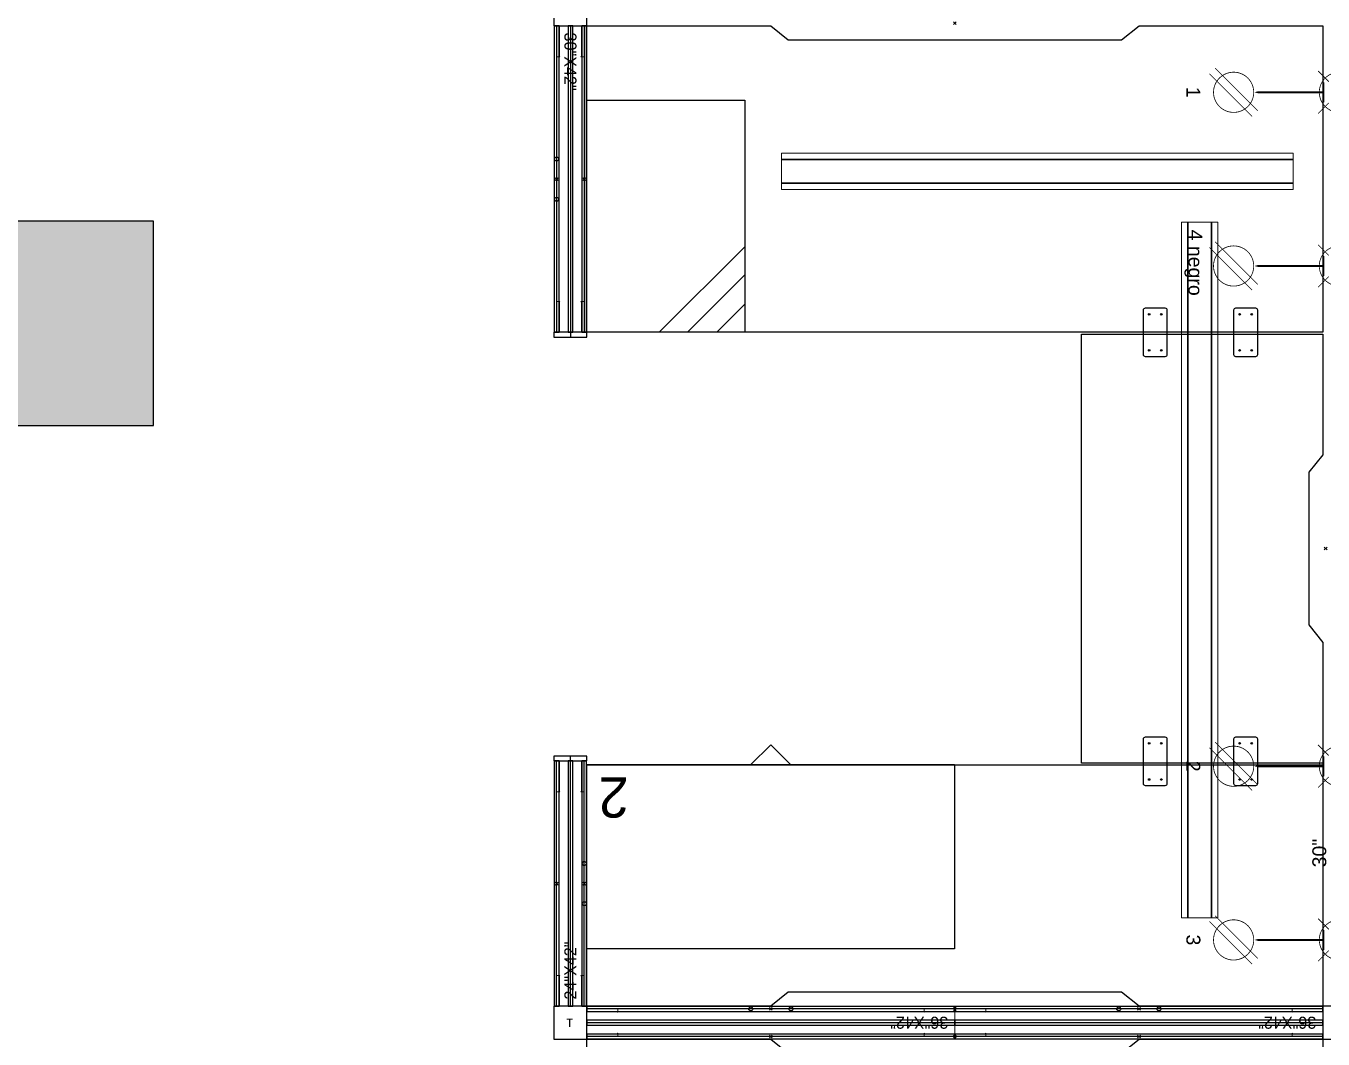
# Model space of a CAD drawing. Header units: inches. Extents: x 0 to 8116, y 4 to 1630.
# Drawn here: x 7590.9 to 7717.9, y 512.8 to 612 of the extents above; entities that cross this region are included whole.
import ezdxf
from ezdxf.enums import TextEntityAlignment as Align

# ---------------------------------------------------------------- set-up
doc = ezdxf.new("R2010")
doc.units = ezdxf.units.IN
doc.header["$MEASUREMENT"] = 0
for name, color, linetype in [('0-BACKGROUND', 7, 'Continuous'), ('DD2D', 7, 'Continuous'), ('DD2D_Geometry', 7, 'Continuous'), ('ELECTRI', 7, 'Continuous'), ('ENFASIS NEW', 7, 'Continuous'), ('LATEFILE', 7, 'Continuous'), ('LATFILE', 7, 'Continuous'), ('LF', 7, 'Continuous'), ('QU4TRO', 7, 'Continuous'), ('S7000', 7, 'Continuous'), ('TEXT HARNESS', 7, 'Continuous')]:
    doc.layers.add(name, color=color, linetype=linetype)
doc.styles.add('ARIAL', font='arial.ttf')
doc.styles.get("Standard").update_dxf_attribs({"font": 'stylu.ttf'})

# ---------------------------------------------------------------- blocks, each defined once
blk = doc.blocks.new('1520_block')
at = {"layer": '0-BACKGROUND'}
h = blk.add_hatch(color=253, dxfattribs=at)
h.paths.add_polyline_path([(725.9999999999964, 168.0000000000018), (725.9999999999964, 188.0000000000018), (705.9999999999964, 188.0000000000018), (705.9999999999964, 168.0000000000018)])
h.paths.add_polyline_path([(949.9999999999964, 188.0000000000018), (929.9999999999964, 188.0000000000018), (929.9999999999964, 168.0000000000018), (949.9999999999964, 168.0000000000018)])
h.paths.add_polyline_path([(955.9999999999964, 413), (923.9999999999964, 413), (923.9999999999964, 381.0000000000018), (955.9999999999964, 381.0000000000018)])
h.paths.add_polyline_path([(705.9999999999964, 407.0000000000018), (705.9999999999964, 387.0000000000018), (725.9999999999964, 387.0000000000018), (725.9999999999964, 407.0000000000018)])
h.paths.add_polyline_path([(472.4999999999964, 407.0000000000018), (472.4999999999964, 387.0000000000018), (492.4999999999964, 387.0000000000018), (492.4999999999964, 407.0000000000018)])
h.paths.add_polyline_path([(219.9999999999964, 380), (251.9999999999964, 380), (251.9999999999964, 413.9999999999982), (219.9999999999963, 413.9999999999982)])
blk.add_lwpolyline([(725.9999999999964, 407.0000000000018), (705.9999999999964, 407.0000000000018), (705.9999999999964, 387.0000000000018), (725.9999999999964, 387.0000000000018)], close=True, dxfattribs=at)
blk = doc.blocks.new('DD40103072AB')
at = {"color": 1}
for p, q in [((0.003535533899594157, -0.003535533901413146), (-0.003535533912327082, 0.003535533910508093)), ((0.003535533899594157, 0.003535533910508093), (-0.003535533912327082, -0.003535533901413146))]:
    blk.add_line(p, q, dxfattribs=at)
blk.add_lwpolyline([(-0.414212188415011, -0.0416599999916798), (0.414212188407735, -0.0416599999916798), (0.4579999999958526, -0.006659999991143195), (0.9149999999960345, -0.006700000000137152), (0.914999999996944, -0.7687000000000462), (-0.9150000000033105, -0.7687000000000462), (-0.9150000000033105, -0.006700000000137152), (-0.4580000000031286, -0.006659999991143195)], close=True)
blk.add_point((0, 0))
blk.add_point((0, 0))
blk.add_point((-6.366462912410498e-12, 4.547473508864641e-12), dxfattribs=at)
blk = doc.blocks.new('DD40102472AB')
at = {"color": 1}
for p, q in [((0.003535533899594157, -0.003535533901413146), (-0.003535533912327082, 0.003535533910508093)), ((0.003535533899594157, 0.003535533910508093), (-0.003535533912327082, -0.003535533901413146))]:
    blk.add_line(p, q, dxfattribs=at)
blk.add_lwpolyline([(-0.414212188415011, -0.0416599999916798), (0.414212188407735, -0.0416599999916798), (0.4579999999958526, -0.006659999991143195), (0.9149999999960345, -0.006700000000137152), (0.914999999996944, -0.6067000000000462), (-0.9150000000033105, -0.6067000000000462), (-0.9150000000033105, -0.006700000000137152), (-0.4580000000031286, -0.006659999991143195)], close=True)
blk.add_point((0, 0))
blk.add_point((0, 0))
blk.add_point((-6.366462912410498e-12, 4.547473508864641e-12), dxfattribs=at)
blk = doc.blocks.new('DD40102442AB')
at = {"color": 1}
for p, q in [((0.003535533899594157, -0.003535533901413146), (-0.003535533912327082, 0.003535533910508093)), ((0.003535533899594157, 0.003535533910508093), (-0.003535533912327082, -0.003535533901413146))]:
    blk.add_line(p, q, dxfattribs=at)
blk.add_lwpolyline([(-0.189712188415011, -0.0416599999916798), (0.1897121884077351, -0.0416599999916798), (0.2334999999958527, -0.006659999991143195), (0.5334999999960346, -0.006700000000137152), (0.5334999999969441, -0.6067000000000462), (-0.5335000000033105, -0.6067000000000462), (-0.5335000000033105, -0.006700000000137152), (-0.2335000000031286, -0.006659999991143195)], close=True)
blk.add_point((0, 0))
blk.add_point((0, 0))
blk.add_point((-6.366462912410498e-12, 4.547473508864641e-12), dxfattribs=at)
blk = doc.blocks.new('S7012')
for p, q in [((0.180000000000021, -0.5769999999999982), (0.3930000000000007, -0.3640000000000185)), ((0.2500000000000142, -0.5769999999999982), (0.3930000000000007, -0.4340000000000117)), ((0.3230000000000075, -0.5769999999999982), (0.3930000000000007, -0.507000000000005))]:
    blk.add_line(p, q)
blk.add_lwpolyline([(0, 0), (0.3930000000000007, 0), (0.3930000000000007, -0.5769999999999982), (0, -0.5769999999999982)], close=True)
blk = doc.blocks.new('LF4023627S')
for p, q in [((0, 0), (0.9139999999999873, 0)), ((0, -0.4569999999999936), (0.9139999999999873, -0.4569999999999936))]:
    blk.add_line(p, q)
at = {"layer": 'LATEFILE'}
for p, q in [((0, -0.4569999999999936), (0, 0)), ((0.9139999999999873, 0), (0.9139999999999873, -0.4569999999999936))]:
    blk.add_line(p, q, dxfattribs=at)
blk.add_lwpolyline([(0.4070000000000675, -0.4569999999999936), (0.4569999999999936, -0.507000000000005), (0.5069999999999197, -0.4569999999999936)], close=True, dxfattribs=at)
at = {"layer": 'LATFILE', "insert": (0.8102809416625405, -0.3262270013483999), "char_height": 0.1, "width": 0.07695995546664683, "attachment_point": 1}
blk.add_mtext('2', dxfattribs=at)
blk = doc.blocks.new('8065E1C')
at = {"color": 1}
for points in [[(-1.040834085586084e-17, -0.04, 0.005, 0.005, 0), (-3.336970999003042e-17, -0.165, 0.025, 0, 0), (-3.796198381686433e-17, -0.2113614664955158, 0, 0, 0)], [(-0.0601040764008566, -0.3089619407771256, 0.002, 0.002, 0), (0.04596194077712552, -0.2028959235991435, 0.002, 0.002, 0)], [(-0.04596194077712566, -0.3231040764008565, 0.002, 0.002, 0), (0.06010407640085647, -0.2170380592228744, 0.002, 0.002, 0)]]:
    blk.add_lwpolyline(points, format="xyseb", dxfattribs=at)
at = {"color": 1, "const_width": 0.005}
blk.add_lwpolyline([(0.02499999999999999, -0.04000000000000001), (-0.02500000000000001, -0.03999999999999999)], dxfattribs=at)
at = {"color": 1, "const_width": 0.002}
blk.add_lwpolyline([(-0.05000000000000008, -0.263, -0.9999999999999999), (0.04999999999999993, -0.2630000000000001, -0.9999999999999999)], format="xyb", close=True, dxfattribs=at)
at = {"color": 1}
blk.add_circle((0, 0), 0.0125, dxfattribs=at)
blk.add_point((0, 0), dxfattribs=at)
at = {"layer": 'TEXT HARNESS', "color": 1, "style": 'ARIAL'}
blk.add_text('1', height=0.03469400770241338, dxfattribs=at).set_placement((-6.938893903907228e-17, -0.363), align=Align.MIDDLE)
blk = doc.blocks.new('8065E4C')
at = {"color": 1}
for points in [[(-1.040834085586084e-17, -0.04, 0.005, 0.005, 0), (-3.336970999003042e-17, -0.165, 0.025, 0, 0), (-3.796198381686433e-17, -0.2113614664955158, 0, 0, 0)], [(-0.0601040764008566, -0.3089619407771256, 0.002, 0.002, 0), (0.04596194077712552, -0.2028959235991435, 0.002, 0.002, 0)], [(-0.04596194077712566, -0.3231040764008565, 0.002, 0.002, 0), (0.06010407640085647, -0.2170380592228744, 0.002, 0.002, 0)]]:
    blk.add_lwpolyline(points, format="xyseb", dxfattribs=at)
at = {"color": 1, "const_width": 0.005}
blk.add_lwpolyline([(0.02499999999999999, -0.04000000000000001), (-0.02500000000000001, -0.03999999999999999)], dxfattribs=at)
at = {"color": 1, "const_width": 0.002}
blk.add_lwpolyline([(-0.05000000000000008, -0.263, -0.9999999999999999), (0.04999999999999993, -0.2630000000000001, -0.9999999999999999)], format="xyb", close=True, dxfattribs=at)
at = {"color": 1}
blk.add_circle((0, 0), 0.0125, dxfattribs=at)
blk.add_point((0, 0), dxfattribs=at)
at = {"layer": 'TEXT HARNESS', "color": 1, "style": 'ARIAL'}
blk.add_text('4 negro', height=0.03469400770241338, dxfattribs=at).set_placement((-0.008135322869193898, -0.3629999990531727), align=Align.MIDDLE)
blk = doc.blocks.new('8065E2C')
at = {"color": 1}
for points in [[(-1.040834085586084e-17, -0.04, 0.005, 0.005, 0), (-3.336970999003042e-17, -0.165, 0.025, 0, 0), (-3.796198381686433e-17, -0.2113614664955158, 0, 0, 0)], [(-0.0601040764008566, -0.3089619407771256, 0.002, 0.002, 0), (0.04596194077712552, -0.2028959235991435, 0.002, 0.002, 0)], [(-0.04596194077712566, -0.3231040764008565, 0.002, 0.002, 0), (0.06010407640085647, -0.2170380592228744, 0.002, 0.002, 0)]]:
    blk.add_lwpolyline(points, format="xyseb", dxfattribs=at)
at = {"color": 1, "const_width": 0.005}
blk.add_lwpolyline([(0.02499999999999999, -0.04000000000000001), (-0.02500000000000001, -0.03999999999999999)], dxfattribs=at)
at = {"color": 1, "const_width": 0.002}
blk.add_lwpolyline([(-0.05000000000000008, -0.263, -0.9999999999999999), (0.04999999999999993, -0.2630000000000001, -0.9999999999999999)], format="xyb", close=True, dxfattribs=at)
at = {"color": 1}
blk.add_circle((0, 0), 0.0125, dxfattribs=at)
blk.add_point((0, 0), dxfattribs=at)
blk.add_point((0, 0), dxfattribs=at)
at = {"layer": 'TEXT HARNESS', "color": 1, "style": 'ARIAL'}
blk.add_text('2', height=0.03469400770241338, dxfattribs=at).set_placement((-6.938893903907228e-17, -0.363), align=Align.MIDDLE)
blk = doc.blocks.new('8065E3C')
at = {"color": 1}
for points in [[(-1.040834085586084e-17, -0.04, 0.005, 0.005, 0), (-3.336970999003042e-17, -0.165, 0.025, 0, 0), (-3.796198381686433e-17, -0.2113614664955158, 0, 0, 0)], [(-0.0601040764008566, -0.3089619407771256, 0.002, 0.002, 0), (0.04596194077712552, -0.2028959235991435, 0.002, 0.002, 0)], [(-0.04596194077712566, -0.3231040764008565, 0.002, 0.002, 0), (0.06010407640085647, -0.2170380592228744, 0.002, 0.002, 0)]]:
    blk.add_lwpolyline(points, format="xyseb", dxfattribs=at)
at = {"color": 1, "const_width": 0.005}
blk.add_lwpolyline([(0.02499999999999999, -0.04000000000000001), (-0.02500000000000001, -0.03999999999999999)], dxfattribs=at)
at = {"color": 1, "const_width": 0.002}
blk.add_lwpolyline([(-0.05000000000000008, -0.263, -0.9999999999999999), (0.04999999999999993, -0.2630000000000001, -0.9999999999999999)], format="xyb", close=True, dxfattribs=at)
at = {"color": 1}
blk.add_circle((0, 0), 0.0125, dxfattribs=at)
blk.add_point((0, 0), dxfattribs=at)
at = {"layer": 'TEXT HARNESS', "color": 1, "style": 'ARIAL'}
blk.add_text('3', height=0.03469400770241338, dxfattribs=at).set_placement((-6.938893903907228e-17, -0.363), align=Align.MIDDLE)
blk = doc.blocks.new('D3223S')
for p, q in [((0.05500000000006366, 0), (-0.05500000000006366, 0)), ((-0.05999999999994543, -0.005000000000109139), (-0.05999999999994543, -0.05500000000006366)), ((0.05999999999994543, -0.05500000000006366), (0.05999999999994543, -0.005000000000109139)), ((-0.05500000000006366, -0.05999999999994543), (0.05500000000006366, -0.05999999999994543))]:
    blk.add_line(p, q)
for centre in [(-0.04500000000007276, -0.01500000000010004), (0.04500000000007276, -0.01500000000010004), (-0.04500000000007276, -0.04500000000007276), (0.04500000000007276, -0.04500000000007276)]:
    blk.add_circle(centre, 0.001946455123468013)
for centre, start, end in [((-0.05500000000006366, -0.005000000000109139), 90, 180), ((0.05500000000006366, -0.005000000000109139), 0, 90), ((-0.05500000000006366, -0.05500000000006366), 180, 270), ((0.05500000000006366, -0.05500000000006366), 270, 0)]:
    blk.add_arc(centre, 0.005, start, end)
blk = doc.blocks.new('A$C18FD438F')
at = {"color": 0, "linetype": 'Continuous', "lineweight": 0}
for p, q in [((-0.9335251193371494, 0.1841587178750424), (-0.9335251193371494, 0.1987553845417091)), ((-0.9335251193371494, 0.1987553845417091), (0.3384748806628508, 0.1987553845417091)), ((0.3384748806628506, 0.1841587178750422), (0.3384748806628506, 0.1987553845417091)), ((-0.9335251193371494, 0.1825453845417091), (-0.9335251193371494, 0.1841587178750424)), ((-0.9335251193371494, 0.1837553845417093), (0.3384748806628508, 0.1837553845417093)), ((-0.9335251193371494, 0.1825453845417091), (0.3384748806628508, 0.1825453845417091)), ((-0.9335251193371494, 0.1821420512083758), (-0.9335251193371494, 0.1825453845417091)), ((-0.9335251193371494, 0.1253687178750424), (-0.9335251193371494, 0.1821420512083758)), ((0.3384748806628506, 0.1825453845417091), (0.3384748806628506, 0.1841587178750422)), ((0.3384748806628506, 0.1821420512083758), (0.3384748806628506, 0.1825453845417091)), ((0.3384748806628506, 0.1253687178750425), (0.3384748806628506, 0.1821420512083758)), ((-0.9335251193371494, 0.1249653845417091), (-0.9335251193371494, 0.1253687178750424)), ((-0.9335251193371494, 0.1233520512083758), (-0.9335251193371494, 0.1249653845417091)), ((-0.9335251193371494, 0.1249653845417091), (0.3384748806628508, 0.1249653845417091)), ((-0.9335251193371494, 0.1237553845417091), (0.3384748806628508, 0.1237553845417091)), ((-0.9335251193371494, 0.1087553845417091), (-0.9335251193371494, 0.1233520512083758)), ((-0.9335251193371494, 0.1087553845417091), (0.3384748806628508, 0.1087553845417091)), ((0.3384748806628506, 0.1249653845417091), (0.3384748806628506, 0.1253687178750425)), ((0.3384748806628506, 0.1233520512083757), (0.3384748806628506, 0.1249653845417091)), ((0.3384748806628506, 0.1087553845417091), (0.3384748806628506, 0.1233520512083757))]:
    blk.add_line(p, q, dxfattribs=at)
blk = doc.blocks.new('DD330154S')
blk.add_blockref('A$C18FD438F', (0.9335251193371494, -0.1537553845417091))
blk = doc.blocks.new('DD330172S')
at = {"color": 0, "linetype": 'Continuous', "lineweight": 0}
for p, q in [((0, 0.03040333333333328), (0, 0.04499999999999993)), ((0, 0.04499999999999993), (1.73, 0.04499999999999993)), ((1.73, 0.03040333333333312), (1.73, 0.04499999999999993)), ((0, 0.02878999999999998), (0, 0.03040333333333328)), ((0, 0.03000000000000014), (1.73, 0.03000000000000014)), ((0, 0.02878999999999998), (1.73, 0.02878999999999998)), ((0, 0.02838666666666667), (0, 0.02878999999999998)), ((0, -0.02838666666666667), (0, 0.02838666666666667)), ((1.73, 0.02878999999999998), (1.73, 0.03040333333333312)), ((1.73, 0.02838666666666667), (1.73, 0.02878999999999998)), ((1.73, -0.02838666666666662), (1.73, 0.02838666666666667)), ((0, -0.02879000000000004), (0, -0.02838666666666667)), ((0, -0.03040333333333334), (0, -0.02879000000000004)), ((0, -0.02879000000000004), (1.73, -0.02879000000000004)), ((0, -0.03000000000000003), (1.73, -0.03000000000000003)), ((0, -0.04500000000000004), (0, -0.03040333333333334)), ((1.73, -0.02879000000000004), (1.73, -0.02838666666666662)), ((1.73, -0.03040333333333339), (1.73, -0.02879000000000004)), ((1.73, -0.04500000000000004), (1.73, -0.03040333333333339)), ((0, -0.04500000000000004), (1.73, -0.04500000000000004))]:
    blk.add_line(p, q, dxfattribs=at)
blk = doc.blocks.new('829030')
at = {"color": 1, "const_width": 0.002}
for points in [[(0.1384834957055044, 0.02651650429449551), (0.1119669914110089, 0.05303300858899104)], [(0.1915165042944955, 0.0265165042944955), (0.2180330085889911, 0.05303300858899101)], [(0.5704834957055045, 0.02651650429449547), (0.5439669914110088, 0.05303300858899099)], [(0.6235165042944955, 0.02651650429449547), (0.6500330085889909, 0.05303300858899098)], [(0.1384834957055044, -0.02651650429449555), (0.1119669914110089, -0.05303300858899108)], [(0.1915165042944955, -0.02651650429449556), (0.218033008588991, -0.05303300858899109)], [(0.5704834957055045, -0.02651650429449558), (0.5439669914110088, -0.05303300858899111)], [(0.6235165042944955, -0.02651650429449559), (0.6500330085889909, -0.05303300858899113)]]:
    blk.add_lwpolyline(points, dxfattribs=at)
for points in [[(0.165, -0.05000000000000004, -0.9999999999999999), (0.165, 0.04999999999999997, -0.9999999999999999)], [(0.597, -0.05000000000000007, 0.9999999999999999), (0.597, 0.04999999999999993, 0.9999999999999999)]]:
    blk.add_lwpolyline(points, format="xyb", close=True, dxfattribs=at)
at = {"color": 1}
for points in [[(0.09999999999999976, 0.009000000000000048, 0.005, 0.005, 0), (0.1179999999999998, -0.008999999999999965, 0.005, 0.005, 0), (0.1359999999999998, 0.009000000000000029, 0.005, 0.005, 0), (0.1539999999999998, -0.008999999999999982, 0.005, 0.005, 0), (0.1719999999999998, 0.009000000000000011, 0.005, 0.005, 0), (0.1899999999999998, -0.009, 0.005, 0.005, 0), (0.2079999999999999, 0.008999999999999994, 0.005, 0.005, 0), (0.2259999999999998, -0.009000000000000017, 0.005, 0.005, 0), (0.2439999999999999, 0.008999999999999975, 0.005, 0.005, 0), (0.2619999999999999, -0.009000000000000036, 0.005, 0.005, 0), (0.2799999999999999, 0.008999999999999947, 0.005, 0.005, 0), (0.2979999999999999, -0.009000000000000057, 0.005, 0.005, 0), (0.3159999999999999, 0.008999999999999944, 0.005, 0.005, 0), (0.3339999999999999, -0.00900000000000006, 0.005, 0.005, 0), (0.3519999999999999, 0.008999999999999939, 0.005, 0.005, 0), (0.3699999999999999, -0.009000000000000065, 0.005, 0.005, 0), (0.388, 0.008999999999999935, 0.005, 0.005, 0), (0.406, -0.00900000000000007, 0.005, 0.005, 0), (0.424, 0.00899999999999993, 0.005, 0.005, 0), (0.442, -0.009000000000000074, 0.005, 0.005, 0), (0.46, 0.008999999999999925, 0.005, 0.005, 0), (0.478, -0.009000000000000079, 0.005, 0.005, 0), (0.4960000000000001, 0.008999999999999921, 0.005, 0.005, 0), (0.514, -0.009000000000000083, 0.005, 0.005, 0), (0.532, 0.008999999999999916, 0.005, 0.005, 0), (0.55, -0.009000000000000088, 0, 0, 0)], [(0.6760000000000002, 0.00899999999999993, 0.005, 0.005, 0), (0.6580000000000001, -0.009000000000000074, 0.005, 0.005, 0), (0.6400000000000001, 0.008999999999999925, 0.005, 0.005, 0), (0.6220000000000001, -0.009000000000000079, 0.005, 0.005, 0), (0.6040000000000001, 0.008999999999999921, 0.005, 0.005, 0), (0.5860000000000001, -0.009000000000000083, 0.005, 0.005, 0), (0.5680000000000001, 0.008999999999999916, 0.005, 0.005, 0), (0.55, -0.009000000000000088, 0, 0, 0)]]:
    blk.add_lwpolyline(points, format="xyseb", dxfattribs=at)
blk.add_circle((0, 0), 0.0125, dxfattribs=at)
blk.add_point((0, 0), dxfattribs=at)
at = {"layer": 'TEXT HARNESS', "color": 1, "style": 'ARIAL'}
blk.add_text('30"', height=0.03469400770241338, dxfattribs=at).set_placement((0.3810000000000002, 0.04999999999999993), align=Align.MIDDLE)
blk = doc.blocks.new('DD101036422D')
at = {"color": 1, "linetype": 'Continuous', "lineweight": 0}
for p, q in [((0.07650000000000023, 0.02598666666666663), (0.07649999999999979, 0.03434000000000012)), ((0.8384999999999998, 0.03433999999999995), (0.07649999999999979, 0.03433999999999995)), ((0.8384999999999998, 0.03434000000000012), (0.8384999999999994, 0.02598666666666663)), ((0, -0.02547333333333332), (0, 0.02547333333333332)), ((0.001742647887944315, 0.02747999999999998), (0.0217573521120551, 0.02747999999999998)), ((0.002026666666666621, 0.02749999999999994), (0.02147333333333323, 0.02749999999999994)), ((0.07470000000000043, 0.02749999999999994), (0.02147333333333323, 0.02749999999999994)), ((0.07470000000000043, 0.02749999999999994), (0.07498666666666676, 0.02749999999999994)), ((0.8402999999999992, 0.02749999999999994), (0.8400133333333328, 0.02749999999999994)), ((0.8402999999999992, 0.02749999999999994), (0.8935266666666664, 0.02749999999999994)), ((0.9132573521120553, 0.02747999999999998), (0.8932426478879445, 0.02747999999999998)), ((0.912973333333333, 0.02749999999999994), (0.8935266666666664, 0.02749999999999994)), ((0.915, -0.02547333333333332), (0.915, 0.02547333333333332)), ((0.02501333333333378, -0.02750000000000005), (0.002026666666666621, -0.0275)), ((0.02501333333333378, -0.02750000000000005), (0.07470000000000043, -0.02750000000000005)), ((0.07470000000000043, -0.0275), (0.07498666666666676, -0.0275)), ((0.07649999999999979, -0.03433999999999995), (0.07650000000000023, -0.02598666666666669)), ((0.8384999999999994, -0.02598666666666669), (0.8384999999999998, -0.03434000000000001)), ((0.8402999999999992, -0.0275), (0.8400133333333328, -0.0275)), ((0.8899866666666654, -0.02750000000000005), (0.8402999999999992, -0.02750000000000005)), ((0.8899866666666654, -0.02750000000000005), (0.912973333333333, -0.0275)), ((0.8384999999999998, -0.03434000000000001), (0.07649999999999979, -0.03434000000000001))]:
    blk.add_line(p, q, dxfattribs=at)
at = {"color": 1}
for p, q in [((0.4539644660940669, 0.03787553390593265), (0.4610355339059322, 0.0308044660940672)), ((0.4539644660940669, 0.0308044660940672), (0.4610355339059322, 0.03787553390593265)), ((0.4539644660940669, -0.03787553390593271), (0.4610355339059322, -0.0308044660940672)), ((0.4539644660940669, -0.0308044660940672), (0.4610355339059322, -0.03787553390593271))]:
    blk.add_line(p, q, dxfattribs=at)
for centre in [(0.4074999999999998, -0.03434000000000001), (0.5074999999999998, -0.03434000000000001)]:
    blk.add_circle(centre, 0.005, dxfattribs=at)
at = {"color": 1, "linetype": 'Continuous', "lineweight": 0}
for centre, radius, start, end in [((0.002026666666666621, 0.02547333333333332), 0.002026666666666668, 90, 180), ((0.07498666666666676, 0.02598666666666663), 0.001513333333333332, 10.02098217748377, 90), ((0.07498666666666676, 0.02598666666666663), 0.001513333333333332, 0, 10.02098217748377), ((0.8400133333333328, 0.02598666666666663), 0.001513333333333332, 169.9790178225162, 180), ((0.8400133333333328, 0.02598666666666663), 0.001513333333333332, 169.9790178225162, 180), ((0.8400133333333328, 0.02598666666666663), 0.001513333333333332, 90, 169.9790178225162), ((0.912973333333333, 0.02547333333333332), 0.002026666666666668, 0, 90), ((0.002026666666666621, -0.02547333333333332), 0.002026666666666667, 180, 270), ((0.07498666666666676, -0.02598666666666669), 0.001513333333333332, 270, 349.9790178225192), ((0.07498666666666676, -0.02598666666666669), 0.001513333333333332, 349.9790178225192, 0), ((0.8400133333333328, -0.02598666666666669), 0.001513333333333332, 180, 190.0209821774807), ((0.8400133333333328, -0.02598666666666669), 0.001513333333333332, 180, 190.0209821774807), ((0.8400133333333328, -0.02598666666666669), 0.001513333333333332, 190.0209821774807, 270), ((0.912973333333333, -0.02547333333333332), 0.002026666666666667, 270, 0)]:
    blk.add_arc(centre, radius, start, end, dxfattribs=at)
at = {"color": 1}
for p in [(0.4575, 0.03433999999999995), (0.4575, -0.03433999999999995)]:
    blk.add_point(p, dxfattribs=at)
at = {"insert": (0.01650376392651287, 0.01506088133878861), "char_height": 0.03, "attachment_point": 1}
blk.add_mtext_dynamic_manual_height_columns('36"X42"', width=75.49401533314472, gutter_width=12.5, heights=[0], dxfattribs=at)
blk = doc.blocks.new('SPACE_DD10103642')
blk.add_blockref('DD101036422D', (0, 0))
blk = doc.blocks.new('DD101030422D')
at = {"color": 1, "linetype": 'Continuous', "lineweight": 0}
for p, q in [((0.07650000000000046, 0.02598666666666663), (0.07650000000000001, 0.03434000000000012)), ((0.6855000000000002, 0.03433999999999995), (0.07650000000000001, 0.03433999999999995)), ((0.6855000000000002, 0.03434000000000012), (0.6854999999999998, 0.02598666666666663)), ((0, -0.02547333333333332), (0, 0.02547333333333332)), ((0.001742647887944759, 0.02747999999999998), (0.02175735211205532, 0.02747999999999998)), ((0.002026666666666621, 0.02749999999999994), (0.02147333333333346, 0.02749999999999994)), ((0.07470000000000043, 0.02749999999999994), (0.02147333333333346, 0.02749999999999994)), ((0.07470000000000043, 0.02749999999999994), (0.0749866666666672, 0.02749999999999994)), ((0.6872999999999991, 0.02749999999999994), (0.6870133333333328, 0.02749999999999994)), ((0.6872999999999991, 0.02749999999999994), (0.7405266666666668, 0.02749999999999994)), ((0.7602573521120553, 0.02747999999999998), (0.7402426478879449, 0.02747999999999998)), ((0.7599733333333334, 0.02749999999999994), (0.7405266666666668, 0.02749999999999994)), ((0.762, -0.02547333333333332), (0.762, 0.02547333333333332)), ((0.02501333333333378, -0.02750000000000005), (0.002026666666666621, -0.0275)), ((0.02501333333333378, -0.02750000000000005), (0.07470000000000065, -0.02750000000000005)), ((0.07470000000000065, -0.0275), (0.0749866666666672, -0.0275)), ((0.07650000000000001, -0.03433999999999995), (0.07650000000000046, -0.02598666666666669)), ((0.6854999999999998, -0.02598666666666669), (0.6855000000000002, -0.03434000000000001)), ((0.6872999999999991, -0.0275), (0.6870133333333328, -0.0275)), ((0.7369866666666658, -0.02750000000000005), (0.6872999999999991, -0.02750000000000005)), ((0.7369866666666658, -0.02750000000000005), (0.7599733333333334, -0.0275)), ((0.6855000000000002, -0.03434000000000001), (0.07650000000000001, -0.03434000000000001))]:
    blk.add_line(p, q, dxfattribs=at)
at = {"color": 1}
for p, q in [((0.3774644660940671, 0.03787553390593265), (0.3845355339059324, 0.0308044660940672)), ((0.3774644660940671, 0.0308044660940672), (0.3845355339059324, 0.03787553390593265)), ((0.3774644660940671, -0.03787553390593271), (0.3845355339059324, -0.0308044660940672)), ((0.3774644660940671, -0.0308044660940672), (0.3845355339059324, -0.03787553390593271))]:
    blk.add_line(p, q, dxfattribs=at)
for centre in [(0.331, -0.03434000000000001), (0.431, -0.03434000000000001)]:
    blk.add_circle(centre, 0.005, dxfattribs=at)
at = {"color": 1, "linetype": 'Continuous', "lineweight": 0}
for centre, radius, start, end in [((0.002026666666666621, 0.02547333333333332), 0.002026666666666668, 90, 180), ((0.0749866666666672, 0.02598666666666663), 0.001513333333333332, 10.02098217748276, 90), ((0.0749866666666672, 0.02598666666666663), 0.001513333333333332, 0, 10.02098217748276), ((0.6870133333333328, 0.02598666666666663), 0.001513333333333332, 169.9790178225172, 180), ((0.6870133333333328, 0.02598666666666663), 0.001513333333333332, 169.9790178225172, 180), ((0.6870133333333328, 0.02598666666666663), 0.001513333333333332, 90, 169.9790178225172), ((0.7599733333333334, 0.02547333333333332), 0.002026666666666668, 0, 90), ((0.002026666666666621, -0.02547333333333332), 0.002026666666666667, 180, 270), ((0.0749866666666672, -0.02598666666666669), 0.001513333333333332, 270, 349.9790178225203), ((0.0749866666666672, -0.02598666666666669), 0.001513333333333332, 349.9790178225203, 0), ((0.6870133333333328, -0.02598666666666669), 0.001513333333333332, 180, 190.0209821774796), ((0.6870133333333328, -0.02598666666666669), 0.001513333333333332, 180, 190.0209821774796), ((0.6870133333333328, -0.02598666666666669), 0.001513333333333332, 190.0209821774796, 270), ((0.7599733333333334, -0.02547333333333332), 0.002026666666666667, 270, 0)]:
    blk.add_arc(centre, radius, start, end, dxfattribs=at)
at = {"color": 1}
for p in [(0.3810000000000002, 0.03433999999999995), (0.3810000000000002, -0.03433999999999995)]:
    blk.add_point(p, dxfattribs=at)
at = {"insert": (0.01650376392651287, 0.01506088133878861), "char_height": 0.03, "attachment_point": 1}
blk.add_mtext_dynamic_manual_height_columns('30"X42"', width=75.49401533314472, gutter_width=12.5, heights=[0], dxfattribs=at)
blk = doc.blocks.new('SPACE_DD10103042')
blk.add_blockref('DD101030422D', (0, 0))
blk = doc.blocks.new('DD101024422D')
at = {"color": 1, "linetype": 'Continuous', "lineweight": 0}
for p, q in [((0.07650000000000046, 0.02598666666666663), (0.07650000000000001, 0.03434000000000012)), ((0.5335000000000001, 0.03433999999999995), (0.07650000000000001, 0.03433999999999995)), ((0.5335000000000001, 0.03434000000000012), (0.5334999999999996, 0.02598666666666663)), ((0, -0.02547333333333332), (0, 0.02547333333333332)), ((0.001742647887944648, 0.02747999999999998), (0.02175735211205532, 0.02747999999999998)), ((0.002026666666666621, 0.02749999999999994), (0.02147333333333334, 0.02749999999999994)), ((0.07470000000000054, 0.02749999999999994), (0.02147333333333334, 0.02749999999999994)), ((0.07470000000000054, 0.02749999999999994), (0.07498666666666709, 0.02749999999999994)), ((0.5352999999999992, 0.02749999999999994), (0.5350133333333329, 0.02749999999999994)), ((0.5352999999999992, 0.02749999999999994), (0.5885266666666666, 0.02749999999999994)), ((0.6082573521120553, 0.02747999999999998), (0.5882426478879448, 0.02747999999999998)), ((0.6079733333333333, 0.02749999999999994), (0.5885266666666666, 0.02749999999999994)), ((0.6100000000000001, -0.02547333333333332), (0.6100000000000001, 0.02547333333333332)), ((0.02501333333333389, -0.02750000000000005), (0.002026666666666621, -0.0275)), ((0.02501333333333389, -0.02750000000000005), (0.07470000000000077, -0.02750000000000005)), ((0.07470000000000077, -0.0275), (0.07498666666666709, -0.0275)), ((0.07650000000000001, -0.03433999999999995), (0.07650000000000046, -0.02598666666666669)), ((0.5334999999999996, -0.02598666666666669), (0.5335000000000001, -0.03434000000000001)), ((0.5352999999999992, -0.0275), (0.5350133333333329, -0.0275)), ((0.5849866666666661, -0.02750000000000005), (0.5352999999999992, -0.02750000000000005)), ((0.5849866666666661, -0.02750000000000005), (0.6079733333333333, -0.0275)), ((0.5335000000000001, -0.03434000000000001), (0.07650000000000001, -0.03434000000000001))]:
    blk.add_line(p, q, dxfattribs=at)
at = {"color": 1}
for p, q in [((0.3014644660940671, 0.03787553390593265), (0.3085355339059326, 0.0308044660940672)), ((0.3014644660940671, 0.0308044660940672), (0.3085355339059326, 0.03787553390593265)), ((0.3014644660940671, -0.03787553390593271), (0.3085355339059326, -0.0308044660940672)), ((0.3014644660940671, -0.0308044660940672), (0.3085355339059326, -0.03787553390593271))]:
    blk.add_line(p, q, dxfattribs=at)
for centre in [(0.2549999999999999, -0.03434000000000001), (0.355, -0.03434000000000001)]:
    blk.add_circle(centre, 0.005, dxfattribs=at)
at = {"color": 1, "linetype": 'Continuous', "lineweight": 0}
for centre, radius, start, end in [((0.002026666666666621, 0.02547333333333332), 0.002026666666666668, 90, 180), ((0.07498666666666709, 0.02598666666666663), 0.001513333333333332, 10.02098217748289, 90), ((0.07498666666666709, 0.02598666666666663), 0.001513333333333332, 0, 10.02098217748289), ((0.5350133333333329, 0.02598666666666663), 0.001513333333333332, 169.9790178225171, 180), ((0.5350133333333329, 0.02598666666666663), 0.001513333333333332, 169.9790178225171, 180), ((0.5350133333333329, 0.02598666666666663), 0.001513333333333332, 90, 169.9790178225171), ((0.6079733333333333, 0.02547333333333332), 0.002026666666666668, 0, 90), ((0.002026666666666621, -0.02547333333333332), 0.002026666666666667, 180, 270), ((0.07498666666666709, -0.02598666666666669), 0.001513333333333332, 270, 349.9790178225203), ((0.07498666666666709, -0.02598666666666669), 0.001513333333333332, 349.9790178225203, 0), ((0.5350133333333329, -0.02598666666666669), 0.001513333333333332, 180, 190.0209821774796), ((0.5350133333333329, -0.02598666666666669), 0.001513333333333332, 180, 190.0209821774796), ((0.5350133333333329, -0.02598666666666669), 0.001513333333333332, 190.0209821774796, 270), ((0.6079733333333333, -0.02547333333333332), 0.002026666666666667, 270, 0)]:
    blk.add_arc(centre, radius, start, end, dxfattribs=at)
at = {"color": 1}
for p in [(0.3049999999999999, 0.03433999999999995), (0.3049999999999999, -0.03433999999999995)]:
    blk.add_point(p, dxfattribs=at)
at = {"insert": (0.01650376392651298, 0.01506088133878861), "char_height": 0.03, "attachment_point": 1}
blk.add_mtext_dynamic_manual_height_columns('24"X42"', width=75.49401533314472, gutter_width=12.5, heights=[0], dxfattribs=at)
blk = doc.blocks.new('SPACE_DD10102442')
blk.add_blockref('DD101024422D', (0, 0))
blk = doc.blocks.new('DD3021422D')
for p, q in [((0, 0.04099999999999999), (0, -0.04099999999999999)), ((0.012, 0.04099999999999999), (0, 0.04099999999999999)), ((0.012, -0.04099999999999999), (0.012, 0.04099999999999999)), ((0, -0.04099999999999999), (0.012, -0.04099999999999999))]:
    blk.add_line(p, q)
blk = doc.blocks.new('SPACE_DD302142')
blk.add_blockref('DD3021422D', (0, 0))

msp = doc.modelspace()

# ---------------------------------------------------------------- block references
msp.add_blockref('1520_block', (6877.388437722142, 185.9035341908184))

# ---------------------------------------------------------------- next in the draw order: linework, layer by layer
at = {"layer": 'DD2D'}
for p, q in [((7642.835701058502, 612.0248229714416), (7642.835701058502, 582.0248229714452)), ((7644.186094759291, 612.0248229714414), (7644.186094759291, 582.0248229714414)), ((7644.186094759265, 612.0248229714416), (7644.186094759265, 582.0248229714452)), ((7645.536488460028, 612.0248229714416), (7645.536488460028, 582.0248229714452)), ((7644.186094759291, 582.0248229714414), (7644.186094759291, 581.5523820265623)), ((7642.835701058502, 516.0405710029336), (7642.835701058502, 540.0563190344328)), ((7644.186094759291, 540.056319034429), (7644.186094759291, 540.528759979308)), ((7644.186094759291, 516.0405710029333), (7644.186094759291, 540.056319034429)), ((7644.186094759265, 516.0405710029336), (7644.186094759265, 540.0563190344328)), ((7645.536488460028, 516.0405710029336), (7645.536488460028, 540.0563190344328)), ((7681.823890034866, 515.7767914753749), (7645.800267987652, 515.7767914753749)), ((7717.847512082139, 515.7767914753749), (7681.823890034866, 515.7767914753749)), ((7645.80026798762, 514.4263977745866), (7645.796330979819, 514.4263977745866)), ((7681.823890034892, 514.4263977745866), (7645.80026798762, 514.4263977745866)), ((7681.823890034866, 514.4263977745868), (7645.800267987652, 514.4263977745868)), ((7681.823890034892, 514.4263977745866), (7681.819953027033, 514.4263977745866)), ((7717.847512082165, 514.4263977745866), (7681.823890034892, 514.4263977745866)), ((7717.847512082139, 514.4263977745868), (7681.823890034866, 514.4263977745868)), ((7681.823890034866, 513.0760040737987), (7645.800267987652, 513.0760040737987)), ((7717.847512082139, 513.0760040737987), (7681.823890034866, 513.0760040737987))]:
    msp.add_line(p, q, dxfattribs=at)
at = {"layer": 'DD2D_Geometry'}
for points in [[(7645.800267987594, 615.2531694281352), (7642.575858538796, 615.2531694281352), (7642.575858538796, 612.024822971438), (7645.800267987594, 612.024822971438)], [(7642.599480586068, 612.0248229714416), (7642.599480586068, 582.0248229714452), (7643.071921530936, 582.0248229714452), (7643.071921530936, 612.0248229714416)], [(7643.949874286773, 612.0248229714416), (7643.949874286773, 582.0248229714452), (7644.422315231699, 582.0248229714452), (7644.422315231699, 612.0248229714416)], [(7645.300267987594, 612.0248229714416), (7645.300267987594, 582.0248229714452), (7645.77270893252, 582.0248229714452), (7645.77270893252, 612.0248229714416)], [(7643.071921530936, 516.0405710029336), (7643.071921530936, 540.0563190344328), (7642.599480586068, 540.0563190344328), (7642.599480586068, 516.0405710029336)], [(7644.422315231699, 516.0405710029336), (7644.422315231699, 540.0563190344328), (7643.949874286773, 540.0563190344328), (7643.949874286773, 516.0405710029336)], [(7645.77270893252, 516.0405710029336), (7645.77270893252, 540.0563190344328), (7645.300267987594, 540.0563190344328), (7645.300267987594, 516.0405710029336)], [(7645.800267987594, 516.0405710029372), (7642.575858538796, 516.0405710029372), (7642.575858538796, 512.81222454624), (7645.800267987594, 512.81222454624)], [(7681.823890034866, 516.0130119478126), (7645.800267987652, 516.0130119478126), (7645.800267987652, 515.5405710029336), (7681.823890034866, 515.5405710029336)], [(7717.847512082139, 516.0130119478126), (7681.823890034866, 516.0130119478126), (7681.823890034866, 515.5405710029336), (7717.847512082139, 515.5405710029336)], [(7717.847512082139, 516.0405710029336), (7717.851449089998, 512.81222454624), (7721.079795546713, 512.81222454624), (7721.075858538854, 516.0405710029336)], [(7681.823890034866, 514.6626182470245), (7645.800267987652, 514.6626182470245), (7645.800267987652, 514.1901773021455), (7681.823890034866, 514.1901773021455)], [(7681.819953027007, 514.4263977745868), (7681.823890034866, 514.4263977745868), (7681.823890034866, 514.4263977745868), (7681.819953027007, 514.4263977745868)], [(7717.847512082139, 514.6626182470245), (7681.823890034866, 514.6626182470245), (7681.823890034866, 514.1901773021455), (7717.847512082139, 514.1901773021455)], [(7681.823890034866, 513.31222454624), (7645.800267987652, 513.31222454624), (7645.800267987652, 512.8397836013573), (7681.823890034866, 512.8397836013573)], [(7717.847512082139, 513.31222454624), (7681.823890034866, 513.31222454624), (7681.823890034866, 512.8397836013573), (7717.847512082139, 512.8397836013573)]]:
    msp.add_lwpolyline(points, close=True, dxfattribs=at)

# ---------------------------------------------------------------- next in the draw order: block references
at = {"layer": 'DD2D_Geometry', "xscale": 39.3700787401575, "yscale": 39.3700787401575, "zscale": 39.3700787401575}
for name, p, rotation in [('SPACE_DD10103042', (7644.186094759265, 612.0248229714416), 270), ('SPACE_DD302142', (7644.186094759265, 582.0248229714416), 270), ('SPACE_DD302142', (7644.186094759265, 540.0563190344292), 90), ('SPACE_DD10102442', (7644.186094759265, 516.0405710029336), 90), ('SPACE_DD10103642', (7681.823890034866, 514.4263977745868), 180), ('SPACE_DD10103642', (7717.847512082139, 514.4263977745868), 180)]:
    msp.add_blockref(name, p, dxfattribs=dict(at, rotation=rotation))
at = {"layer": 'ELECTRI', "xscale": 39.3700787401575, "yscale": 39.3700787401575, "zscale": 39.3700787401575}
for name, p, rotation in [('829030', (7719.461685310497, 612.024822971445), 270), ('8065E1C', (7719.461685310497, 605.5287599793189), 270), ('8065E4C', (7719.461685310497, 588.5208859635711), 270), ('829030', (7719.461685310497, 516.0366339950594), 90), ('8065E2C', (7719.461685310497, 539.5405710029333), 270), ('8065E3C', (7719.461685310497, 522.5326969871855), 270), ('829030', (7719.461685310497, 512.8122245462436), 270)]:
    msp.add_blockref(name, p, dxfattribs=dict(at, rotation=rotation))
at = {"layer": 'ENFASIS NEW', "xscale": 39.3700787401575, "yscale": 39.3700787401575, "zscale": 39.3700787401575}
for p in [(7681.823890034892, 612.288602499), (7681.823890034892, 513.0760040737985)]:
    msp.add_blockref('DD40103072AB', p, dxfattribs=at)
at = {"layer": 'ENFASIS NEW', "yscale": 39.3700787401575, "zscale": 39.3700787401575}
for name, p, xscale, rotation in [('DD330154S', (7664.852174800625, 597.7878645703371), -39.3700787401575, 180), ('DD330172S', (7705.778520382942, 524.7116178537142), -39.3700787401575, 270), ('DD40102442AB', (7718.111291609727, 560.8513647780653), 39.3700787401575, 270), ('DD40102472AB', (7681.823890034885, 515.776791475378), 39.3700787401575, 180)]:
    msp.add_blockref(name, p, dxfattribs=dict(at, xscale=xscale, rotation=rotation))
at = {"layer": 'LF', "xscale": 39.3700787401575, "yscale": 39.3700787401575, "zscale": 39.3700787401575, "rotation": 180}
msp.add_blockref('LF4023627S', (7681.784519956264, 521.6704922627816), dxfattribs=at)
at = {"layer": 'QU4TRO', "xscale": 39.3700787401575, "yscale": 39.3700787401575, "zscale": 39.3700787401575, "rotation": 90.00000000000001}
for p in [(7700.248833840958, 582.0248229714391), (7709.104610696105, 582.0248229714391), (7700.248833840958, 540.016948955681), (7709.104610696105, 540.016948955681)]:
    msp.add_blockref('D3223S', p, dxfattribs=at)
at = {"layer": 'S7000', "xscale": 39.3700787401575, "yscale": 39.3700787401575, "zscale": 39.3700787401575}
msp.add_blockref('S7012', (7645.800267987518, 604.7413584045099), dxfattribs=at)

# ---------------------------------------------------------------- next in the draw order: texts
at = {"layer": 'DD2D_Geometry'}
msp.add_text('T', height=0.8070866141732288, dxfattribs=at).set_placement((7643.782551452168, 514.022854467501))

doc.saveas('drawing.dxf')
